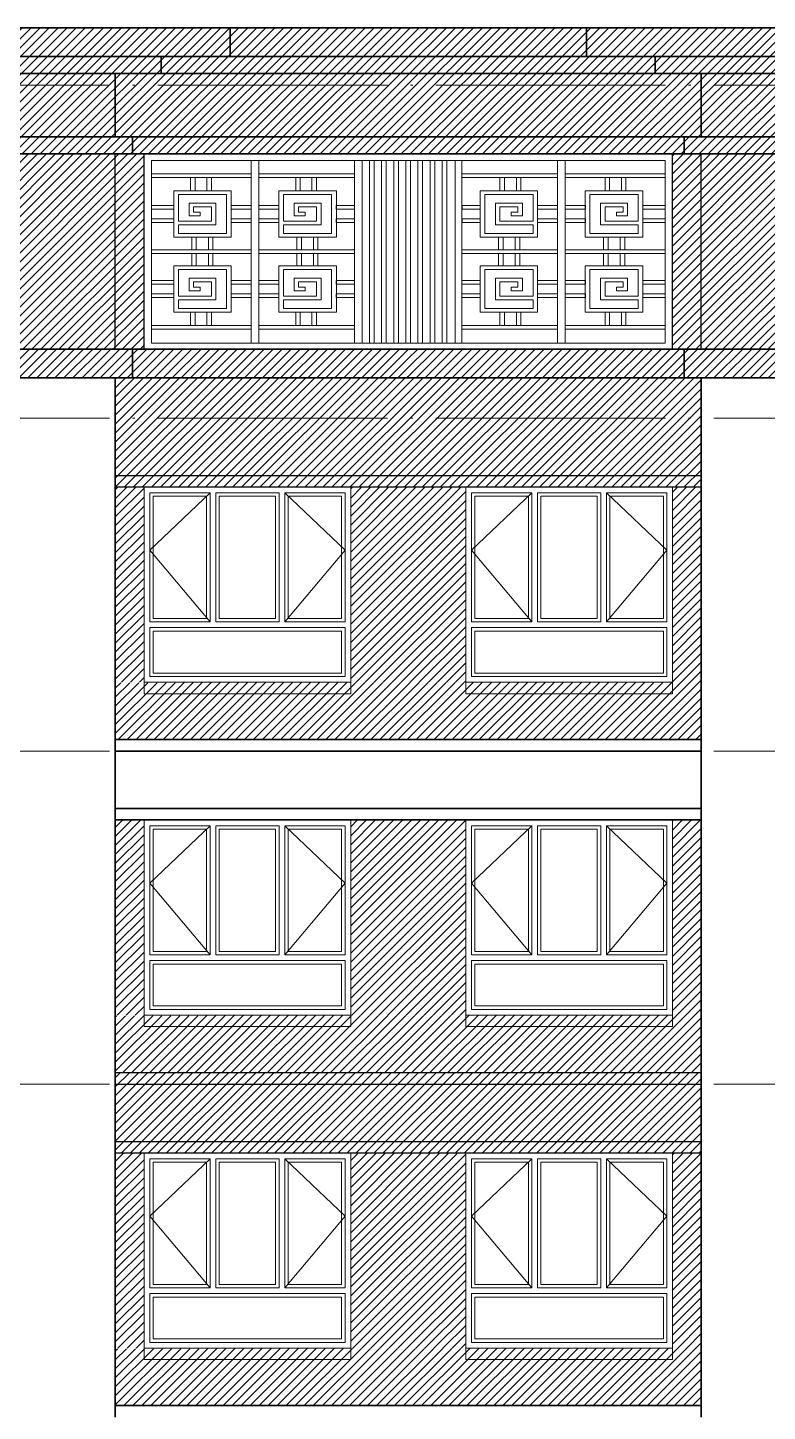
# Model space of a CAD drawing. Extents: x 27938 to 725830, y -209821 to 1628073.
# Drawn here: x 296204 to 302642, y 137999 to 150049 of the extents above; entities that cross this region are included whole.
import ezdxf

# ---------------------------------------------------------------- set-up
doc = ezdxf.new("R2010")
doc.units = 0
doc.header["$LTSCALE"] = 1000
doc.header["$MEASUREMENT"] = 0
doc.linetypes.add('DOTE', pattern=[2.42, 2, -0.2, 0.02, -0.2])
doc.layers.add('3-剖面填充（细）', color=250, linetype='Continuous')
for name, color, linetype, lineweight in [('DOTE', 19, 'DOTE', 9), ('WINDOW', 144, 'Continuous', 15), ('立面-中轮廓线', 213, 'Continuous', 35), ('立面-普通轮廓', 7, 'Continuous', 18), ('立面-窗开启线', 250, 'Continuous', 13)]:
    doc.layers.add(name, color=color, linetype=linetype, lineweight=lineweight)
pattern_1 = [(45, (-259660.754, -2900), (-39.2886205, 39.2886205), [])]
pattern_2 = [(45, (-146099.993, 99772.64), (-39.2886205, 39.2886205), [])]
pattern_3 = [(45, (-148899.997, 103772.64), (-39.2886205, 39.2886205), [])]
pattern_4 = [(45, (-148049.997, 100972.64), (-39.2886205, 39.2886205), [])]

# ---------------------------------------------------------------- blocks, each defined once
blk = doc.blocks.new('HFHFHFDVD')
at = {"layer": '3-剖面填充（细）'}
h = blk.add_hatch(dxfattribs=at)
h.set_pattern_fill('ANSI31', color=256, scale=35)
h.set_pattern_definition(pattern_1)
edge = h.paths.add_edge_path()
edge.add_line((183406, 43376), (183406, 41676))
edge.add_line((183406, 41676), (183656, 41676))
edge.add_line((183656, 41676), (183656, 43376))
edge.add_line((183656, 43376), (183406, 43376))
h = blk.add_hatch(dxfattribs=at)
h.set_pattern_fill('ANSI31', color=256, scale=35)
h.set_pattern_definition(pattern_1)
h.paths.add_polyline_path([(185456, 41676), (186456, 41676), (186456, 43376), (185456, 43376)])
h = blk.add_hatch(dxfattribs=at)
h.set_pattern_fill('ANSI31', color=256, scale=35)
h.set_pattern_definition(pattern_1)
edge = h.paths.add_edge_path()
edge.add_line((188256, 41676), (188506, 41676))
edge.add_line((188506, 41676), (188506, 43376))
edge.add_line((188506, 43376), (188256, 43376))
edge.add_line((188256, 43376), (188256, 41676))
h = blk.add_hatch(dxfattribs=at)
h.set_pattern_fill('ANSI31', color=256, scale=35)
h.set_pattern_definition(pattern_1)
edge = h.paths.add_edge_path()
edge.add_line((183406, 41676), (183406, 41176))
edge.add_line((183406, 41176), (188506, 41176))
edge.add_line((188506, 41176), (188506, 41676))
edge.add_line((188506, 41676), (183406, 41671))
blk = doc.blocks.new('A$C6BC36758')
at = {"layer": 'WINDOW'}
for points in [[(-1750, 1650), (-1225, 1650), (-1225, 525), (-1750, 525)], [(-1175, 1650), (-625, 1650), (-625, 525), (-1175, 525)], [(-50, 1650), (-575, 1650), (-575, 525), (-50, 525)], [(-1750, 475), (-50, 475), (-50, 50), (-1750, 50)]]:
    blk.add_lwpolyline(points, close=True, dxfattribs=at)
at = {"layer": 'WINDOW', "color": 250}
for points in [[(-1720, 1620), (-1255, 1620), (-1255, 555), (-1720, 555)], [(-1145, 1620), (-655, 1620), (-655, 555), (-1145, 555)], [(-80, 1620), (-545, 1620), (-545, 555), (-80, 555)], [(-1720, 445), (-80, 445), (-80, 80), (-1720, 80)]]:
    blk.add_lwpolyline(points, close=True, dxfattribs=at)
at = {"layer": '立面-普通轮廓'}
blk.add_lwpolyline([(-1800, 1700), (0, 1700), (0, 0), (-1800, 0)], close=True, dxfattribs=at)
at = {"layer": '立面-窗开启线', "color": 251, "ltscale": 0.5, "true_color": 0x636466}
for points in [[(-1225, 1650), (-1750, 1150), (-1225, 525)], [(-575, 1650), (-50, 1150), (-575, 525)]]:
    blk.add_lwpolyline(points, dxfattribs=at)
blk = doc.blocks.new('HGHFSFFESDDRG')
at = {"layer": '立面-中轮廓线'}
for p, q in [((183406, 43976), (183406, 41076)), ((188506, 43976), (188506, 41076))]:
    blk.add_line(p, q, dxfattribs=at)
at = {"layer": '立面-普通轮廓'}
for points in [[(185456, 41676), (183656, 41676), (183656, 41576), (185456, 41576)], [(185456, 41676), (185456, 41576)], [(186456, 41676), (188256, 41676), (188256, 41576), (186456, 41576)], [(186456, 41676), (186456, 41576)]]:
    blk.add_lwpolyline(points, dxfattribs=at)
for p in [(185456, 41676), (188256, 41676)]:
    blk.add_blockref('A$C6BC36758', p)
blk = doc.blocks.new('A$C67F57B5B')
at = {"layer": '立面-窗开启线', "color": 36, "ltscale": 0.5, "true_color": 0x88471b}
for p, q in [((0, 0), (4600, 0)), ((0, -1700), (0, 0)), ((65, -1647), (65, -58)), ((65, -58), (4535, -58)), ((934, -58), (934, -1647)), ((1000, -1647), (1000, -58)), ((1833, -58), (1833, -1647)), ((1899, -1647), (1899, -58)), ((2003, -57), (1963, -57)), ((1963, -57), (1963, -1647)), ((2003, -1647), (2003, -57)), ((2108, -57), (2068, -57)), ((2068, -57), (2068, -1647)), ((2108, -1647), (2108, -57)), ((2214, -57), (2174, -57)), ((2174, -57), (2174, -1647)), ((2214, -1647), (2214, -57)), ((2319, -57), (2279, -57)), ((2279, -57), (2279, -1647)), ((2319, -1647), (2319, -57)), ((2424, -57), (2384, -57)), ((2384, -57), (2384, -1647)), ((2424, -1647), (2424, -57)), ((2530, -57), (2490, -57)), ((2490, -57), (2490, -1647)), ((2530, -1647), (2530, -57)), ((2635, -57), (2595, -57)), ((2595, -57), (2595, -1647)), ((2645, -57), (2605, -57)), ((2635, -1647), (2635, -57)), ((2640, -57), (2700, -57)), ((2709, -58), (2709, -1647)), ((2767, -58), (2767, -1647)), ((3600, -1647), (3600, -58)), ((3666, -58), (3666, -1647)), ((4535, -1647), (4535, -58)), ((4600, -1700), (4600, 0)), ((934, -174), (65, -174)), ((65, -206), (934, -206)), ((405, -322), (405, -206)), ((444, -206), (444, -322)), ((548, -322), (548, -206)), ((587, -206), (587, -322)), ((1833, -174), (1000, -174)), ((1000, -206), (1833, -206)), ((1320, -322), (1320, -206)), ((1359, -206), (1359, -322)), ((1462, -322), (1462, -206)), ((1502, -206), (1502, -322)), ((2767, -174), (3600, -174)), ((3600, -206), (2767, -206)), ((3098, -206), (3098, -322)), ((3138, -322), (3138, -206)), ((3241, -206), (3241, -322)), ((3280, -322), (3280, -206)), ((3666, -174), (4535, -174)), ((4535, -206), (3666, -206)), ((4013, -206), (4013, -322)), ((4052, -322), (4052, -206)), ((4156, -206), (4156, -322)), ((4195, -322), (4195, -206)), ((759, -322), (259, -322)), ((259, -322), (259, -725)), ((299, -586), (299, -354)), ((719, -354), (299, -354)), ((719, -693), (719, -354)), ((759, -725), (759, -322)), ((1674, -322), (1174, -322)), ((1174, -322), (1174, -725)), ((1214, -586), (1214, -354)), ((1633, -354), (1214, -354)), ((1633, -693), (1633, -354)), ((1674, -725), (1674, -322)), ((2926, -322), (3426, -322)), ((2926, -725), (2926, -322)), ((2967, -354), (3386, -354)), ((2967, -693), (2967, -354)), ((3386, -586), (3386, -354)), ((3426, -322), (3426, -725)), ((3841, -322), (4341, -322)), ((3841, -725), (3841, -322)), ((3881, -354), (4301, -354)), ((3881, -693), (3881, -354)), ((4301, -586), (4301, -354)), ((4341, -322), (4341, -725)), ((259, -450), (65, -450)), ((65, -482), (259, -482)), ((626, -429), (392, -429)), ((392, -538), (392, -429)), ((587, -461), (430, -461)), ((430, -506), (430, -461)), ((587, -586), (587, -461)), ((626, -618), (626, -429)), ((758, -482), (758, -450)), ((758, -450), (934, -450)), ((934, -482), (758, -482)), ((1174, -450), (1000, -450)), ((1000, -482), (1174, -482)), ((1541, -429), (1306, -429)), ((1306, -538), (1306, -429)), ((1502, -461), (1345, -461)), ((1345, -506), (1345, -461)), ((1502, -586), (1502, -461)), ((1541, -618), (1541, -429)), ((1673, -482), (1673, -450)), ((1673, -450), (1831, -450)), ((1831, -482), (1673, -482)), ((1831, -450), (1831, -482)), ((2769, -450), (2769, -482)), ((2927, -450), (2769, -450)), ((2769, -482), (2927, -482)), ((2927, -482), (2927, -450)), ((3059, -429), (3294, -429)), ((3059, -618), (3059, -429)), ((3098, -461), (3255, -461)), ((3098, -586), (3098, -461)), ((3255, -506), (3255, -461)), ((3294, -538), (3294, -429)), ((3426, -450), (3600, -450)), ((3600, -482), (3426, -482)), ((3842, -450), (3666, -450)), ((3666, -482), (3842, -482)), ((3842, -482), (3842, -450)), ((3974, -429), (4208, -429)), ((3974, -618), (3974, -429)), ((4013, -461), (4170, -461)), ((4013, -586), (4013, -461)), ((4170, -506), (4170, -461)), ((4208, -538), (4208, -429)), ((4341, -450), (4535, -450)), ((4535, -482), (4341, -482)), ((259, -566), (65, -566)), ((65, -598), (259, -598)), ((587, -586), (299, -586)), ((488, -538), (392, -538)), ((488, -506), (430, -506)), ((488, -538), (488, -506)), ((758, -598), (758, -566)), ((758, -566), (934, -566)), ((934, -598), (758, -598)), ((1174, -566), (1000, -566)), ((1000, -598), (1174, -598)), ((1502, -586), (1214, -586)), ((1403, -538), (1306, -538)), ((1403, -506), (1345, -506)), ((1403, -538), (1403, -506)), ((1673, -598), (1673, -566)), ((1673, -566), (1831, -566)), ((1831, -598), (1673, -598)), ((1831, -566), (1831, -598)), ((2769, -566), (2769, -598)), ((2927, -566), (2769, -566)), ((2769, -598), (2927, -598)), ((2927, -598), (2927, -566)), ((3098, -586), (3386, -586)), ((3197, -538), (3197, -506)), ((3197, -506), (3255, -506)), ((3197, -538), (3294, -538)), ((3426, -566), (3600, -566)), ((3600, -598), (3426, -598)), ((3842, -566), (3666, -566)), ((3666, -598), (3842, -598)), ((3842, -598), (3842, -566)), ((4013, -586), (4301, -586)), ((4112, -538), (4112, -506)), ((4112, -506), (4170, -506)), ((4112, -538), (4208, -538)), ((4341, -566), (4535, -566)), ((4535, -598), (4341, -598)), ((626, -618), (299, -618)), ((299, -693), (299, -618)), ((719, -693), (299, -693)), ((1541, -618), (1214, -618)), ((1214, -693), (1214, -618)), ((1633, -693), (1214, -693)), ((2967, -693), (3386, -693)), ((3059, -618), (3386, -618)), ((3386, -693), (3386, -618)), ((3881, -693), (4301, -693)), ((3974, -618), (4301, -618)), ((4301, -693), (4301, -618)), ((934, -834), (65, -834)), ((259, -725), (759, -725)), ((415, -725), (415, -834)), ((455, -834), (455, -725)), ((560, -725), (560, -834)), ((600, -834), (600, -725)), ((1833, -834), (1000, -834)), ((1174, -725), (1674, -725)), ((1330, -725), (1330, -834)), ((1370, -834), (1370, -725)), ((1475, -725), (1475, -834)), ((1514, -834), (1514, -725)), ((2767, -834), (3600, -834)), ((3426, -725), (2926, -725)), ((3086, -834), (3086, -725)), ((3125, -725), (3125, -834)), ((3230, -834), (3230, -725)), ((3270, -725), (3270, -834)), ((3666, -834), (4535, -834)), ((4341, -725), (3841, -725)), ((4000, -834), (4000, -725)), ((4040, -725), (4040, -834)), ((4145, -834), (4145, -725)), ((4185, -725), (4185, -834)), ((65, -866), (934, -866)), ((415, -975), (415, -866)), ((455, -866), (455, -975)), ((560, -975), (560, -866)), ((600, -866), (600, -975)), ((1000, -866), (1833, -866)), ((1330, -975), (1330, -866)), ((1370, -866), (1370, -975)), ((1475, -975), (1475, -866)), ((1514, -866), (1514, -975)), ((3600, -866), (2767, -866)), ((3086, -866), (3086, -975)), ((3125, -975), (3125, -866)), ((3230, -866), (3230, -975)), ((3270, -975), (3270, -866)), ((4535, -866), (3666, -866)), ((4000, -866), (4000, -975)), ((4040, -975), (4040, -866)), ((4145, -866), (4145, -975)), ((4185, -975), (4185, -866)), ((759, -975), (259, -975)), ((259, -975), (259, -1378)), ((299, -1239), (299, -1007)), ((719, -1007), (299, -1007)), ((626, -1082), (392, -1082)), ((392, -1191), (392, -1082)), ((626, -1271), (626, -1082)), ((719, -1346), (719, -1007)), ((759, -1378), (759, -975)), ((1674, -975), (1174, -975)), ((1174, -975), (1174, -1378)), ((1214, -1239), (1214, -1007)), ((1633, -1007), (1214, -1007)), ((1541, -1082), (1306, -1082)), ((1306, -1191), (1306, -1082)), ((1541, -1271), (1541, -1082)), ((1633, -1346), (1633, -1007)), ((1674, -1378), (1674, -975)), ((2926, -975), (3426, -975)), ((2926, -1378), (2926, -975)), ((2967, -1007), (3386, -1007)), ((2967, -1346), (2967, -1007)), ((3059, -1082), (3294, -1082)), ((3059, -1271), (3059, -1082)), ((3294, -1191), (3294, -1082)), ((3386, -1239), (3386, -1007)), ((3426, -975), (3426, -1378)), ((3841, -975), (4341, -975)), ((3841, -1378), (3841, -975)), ((3881, -1007), (4301, -1007)), ((3881, -1346), (3881, -1007)), ((3974, -1082), (4208, -1082)), ((3974, -1271), (3974, -1082)), ((4208, -1191), (4208, -1082)), ((4301, -1239), (4301, -1007)), ((4341, -975), (4341, -1378)), ((259, -1103), (65, -1103)), ((65, -1135), (259, -1135)), ((488, -1191), (392, -1191)), ((587, -1114), (430, -1114)), ((430, -1159), (430, -1114)), ((488, -1159), (430, -1159)), ((488, -1191), (488, -1159)), ((587, -1239), (587, -1114)), ((758, -1135), (758, -1103)), ((758, -1103), (934, -1103)), ((934, -1135), (758, -1135)), ((1174, -1103), (1000, -1103)), ((1000, -1135), (1174, -1135)), ((1403, -1191), (1306, -1191)), ((1502, -1114), (1345, -1114)), ((1345, -1159), (1345, -1114)), ((1403, -1159), (1345, -1159)), ((1403, -1191), (1403, -1159)), ((1502, -1239), (1502, -1114)), ((1673, -1135), (1673, -1103)), ((1673, -1103), (1831, -1103)), ((1831, -1135), (1673, -1135)), ((2927, -1103), (2769, -1103)), ((2769, -1135), (2927, -1135)), ((2927, -1135), (2927, -1103)), ((3098, -1114), (3255, -1114)), ((3098, -1239), (3098, -1114)), ((3197, -1191), (3197, -1159)), ((3197, -1159), (3255, -1159)), ((3197, -1191), (3294, -1191)), ((3255, -1159), (3255, -1114)), ((3426, -1103), (3600, -1103)), ((3600, -1135), (3426, -1135)), ((3842, -1103), (3666, -1103)), ((3666, -1135), (3842, -1135)), ((3842, -1135), (3842, -1103)), ((4013, -1114), (4170, -1114)), ((4013, -1239), (4013, -1114)), ((4112, -1191), (4112, -1159)), ((4112, -1159), (4170, -1159)), ((4112, -1191), (4208, -1191)), ((4170, -1159), (4170, -1114)), ((4341, -1103), (4535, -1103)), ((4535, -1135), (4341, -1135)), ((259, -1219), (65, -1219)), ((65, -1251), (259, -1251)), ((587, -1239), (299, -1239)), ((626, -1271), (299, -1271)), ((299, -1346), (299, -1271)), ((758, -1251), (758, -1219)), ((758, -1219), (934, -1219)), ((934, -1251), (758, -1251)), ((1174, -1219), (1000, -1219)), ((1000, -1251), (1174, -1251)), ((1502, -1239), (1214, -1239)), ((1541, -1271), (1214, -1271)), ((1214, -1346), (1214, -1271)), ((1673, -1251), (1673, -1219)), ((1673, -1219), (1831, -1219)), ((1831, -1251), (1673, -1251)), ((2927, -1219), (2769, -1219)), ((2769, -1251), (2927, -1251)), ((2927, -1251), (2927, -1219)), ((3059, -1271), (3386, -1271)), ((3098, -1239), (3386, -1239)), ((3386, -1346), (3386, -1271)), ((3426, -1219), (3600, -1219)), ((3600, -1251), (3426, -1251)), ((3842, -1219), (3666, -1219)), ((3666, -1251), (3842, -1251)), ((3842, -1251), (3842, -1219)), ((3974, -1271), (4301, -1271)), ((4013, -1239), (4301, -1239)), ((4301, -1346), (4301, -1271)), ((4341, -1219), (4535, -1219)), ((4535, -1251), (4341, -1251)), ((259, -1378), (759, -1378)), ((719, -1346), (299, -1346)), ((405, -1378), (405, -1494)), ((444, -1494), (444, -1378)), ((548, -1378), (548, -1494)), ((587, -1494), (587, -1378)), ((1174, -1378), (1674, -1378)), ((1633, -1346), (1214, -1346)), ((1320, -1378), (1320, -1494)), ((1359, -1494), (1359, -1378)), ((1462, -1378), (1462, -1494)), ((1502, -1494), (1502, -1378)), ((3426, -1378), (2926, -1378)), ((2967, -1346), (3386, -1346)), ((3098, -1494), (3098, -1378)), ((3138, -1378), (3138, -1494)), ((3241, -1494), (3241, -1378)), ((3280, -1378), (3280, -1494)), ((4341, -1378), (3841, -1378)), ((3881, -1346), (4301, -1346)), ((4013, -1494), (4013, -1378)), ((4052, -1378), (4052, -1494)), ((4156, -1494), (4156, -1378)), ((4195, -1378), (4195, -1494)), ((65, -1494), (934, -1494)), ((934, -1526), (65, -1526)), ((1000, -1494), (1833, -1494)), ((1833, -1526), (1000, -1526)), ((3600, -1494), (2767, -1494)), ((2767, -1526), (3600, -1526)), ((4535, -1494), (3666, -1494)), ((3666, -1526), (4535, -1526)), ((4535, -1647), (65, -1647)), ((0, -1700), (4600, -1700))]:
    blk.add_line(p, q, dxfattribs=at)

msp = doc.modelspace()

# ---------------------------------------------------------------- hatches: boundary and pattern name
at = {"layer": '3-剖面填充（细）'}
h = msp.add_hatch(dxfattribs=at)
h.set_pattern_fill('ANSI31', color=256, scale=35)
h.set_pattern_definition(pattern_3)
h.paths.add_polyline_path([(299516.6, 148948.6), (299516.6, 150048.6), (273666.6, 150048.6), (273666.6, 149798.6), (274266.6, 149798.6), (274266.6, 149648.6), (274666.6, 149648.6), (274666.6, 149098.6), (274516.6, 149098.6), (274516.6, 148948.6)])
h = msp.add_hatch(dxfattribs=at)
h.set_pattern_fill('ANSI31', color=256, scale=35)
h.set_pattern_definition(pattern_3)
h.paths.add_polyline_path([(299516.6, 148948.6), (299516.6, 150048.6), (325366.6, 150048.6), (325366.6, 149798.6), (324766.6, 149798.6), (324766.6, 149648.6), (324366.6, 149648.6), (324366.6, 149098.6), (324516.6, 149098.6), (324516.6, 148948.6)])
h = msp.add_hatch(dxfattribs=at)
h.set_pattern_fill('ANSI31', color=256, scale=35)
h.set_pattern_definition([(45, (-126749.997, 102372.64), (-39.2886205, 39.2886205), [])])
h.paths.add_polyline_path([(297216.6, 147248.6), (297216.6, 148948.6), (295816.6, 148948.6), (295816.6, 147248.6)])
h = msp.add_hatch(dxfattribs=at)
h.set_pattern_fill('ANSI31', color=256, scale=35)
h.set_pattern_definition([(45, (-120499.984, 102372.64), (-39.2886205, 39.2886205), [])])
h.paths.add_polyline_path([(303216.6, 147248.6), (303216.6, 148948.6), (301816.6, 148948.6), (301816.6, 147248.6)])
h = msp.add_hatch(dxfattribs=at)
h.set_pattern_fill('ANSI31', color=256, scale=35)
h.set_pattern_definition(pattern_4)
h.paths.add_polyline_path([(299516.6, 146998.6), (299516.6, 147248.6), (274516.6, 147248.6), (274516.6, 146998.6)])
h = msp.add_hatch(dxfattribs=at)
h.set_pattern_fill('ANSI31', color=256, scale=35)
h.set_pattern_definition(pattern_4)
h.paths.add_polyline_path([(299516.6, 146998.6), (299516.6, 147248.6), (324516.6, 147248.6), (324516.6, 146998.6)])
h = msp.add_hatch(dxfattribs=at)
h.set_pattern_fill('ANSI31', color=256, scale=35)
h.set_pattern_definition([(45, (-146100.01, 91072.64), (-39.2886205, 39.2886205), [])])
h.paths.add_polyline_path([(296966.6, 146048.6), (302066.6, 146048.6), (302066.6, 146998.6), (296966.6, 146998.6)])
h = msp.add_hatch(dxfattribs=at)
h.set_pattern_fill('ANSI31', color=256, scale=35)
h.set_pattern_definition(pattern_2)
edge = h.paths.add_edge_path()
edge.add_line((296966.6, 146048.6), (296966.6, 144348.6))
edge.add_line((296966.6, 144348.6), (297216.6, 144348.6))
edge.add_line((297216.6, 144348.6), (297216.6, 146048.6))
edge.add_line((297216.6, 146048.6), (296966.6, 146048.6))
h = msp.add_hatch(dxfattribs=at)
h.set_pattern_fill('ANSI31', color=256, scale=35)
h.set_pattern_definition(pattern_2)
h.paths.add_polyline_path([(299016.6, 144348.6), (300016.6, 144348.6), (300016.6, 146048.6), (299016.6, 146048.6)])
h = msp.add_hatch(dxfattribs=at)
h.set_pattern_fill('ANSI31', color=256, scale=35)
h.set_pattern_definition(pattern_2)
edge = h.paths.add_edge_path()
edge.add_line((301816.6, 144348.6), (302066.6, 144348.6))
edge.add_line((302066.6, 144348.6), (302066.6, 146048.6))
edge.add_line((302066.6, 146048.6), (301816.6, 146048.6))
edge.add_line((301816.6, 146048.6), (301816.6, 144348.6))
h = msp.add_hatch(dxfattribs=at)
h.set_pattern_fill('ANSI31', color=256, scale=35)
h.set_pattern_definition(pattern_2)
edge = h.paths.add_edge_path()
edge.add_line((296966.6, 144348.6), (296966.6, 143848.6))
edge.add_line((296966.6, 143848.6), (302066.6, 143848.6))
edge.add_line((302066.6, 143848.6), (302066.6, 144348.6))
edge.add_line((302066.6, 144348.6), (296966.6, 144343.9))
h = msp.add_hatch(dxfattribs=at)
h.set_pattern_fill('ANSI31', color=256, scale=35)
h.set_pattern_definition([(45, (-146099.997, 105572.64), (-39.2886205, 39.2886205), [])])
h.paths.add_polyline_path([(296966.6, 140248.6), (302066.6, 140248.6), (302066.6, 140948.6), (296966.6, 140948.6)])

# ---------------------------------------------------------------- linework, layer by layer
at = {"color": 7}
for p, q in [((296966.6, 147248.6), (296966.6, 148948.6)), ((297216.6, 147248.6), (297216.6, 148948.6)), ((301816.6, 147248.6), (301816.6, 148948.6)), ((302066.6, 147248.6), (302066.6, 148948.6)), ((296966.6, 146148.6), (302066.6, 146148.6)), ((296966.6, 146048.6), (302066.6, 146048.6)), ((296966.6, 140948.6), (302066.6, 140948.6)), ((296966.6, 140848.6), (302066.6, 140848.6)), ((296966.6, 140348.6), (302066.6, 140348.6)), ((296966.6, 140248.6), (302066.6, 140248.6))]:
    msp.add_line(p, q, dxfattribs=at)
at = {"layer": 'DOTE', "linetype": 'DOTE'}
for p, q in [((270716.6, 149548.6), (328516.6, 149548.6)), ((270716.6, 146648.6), (328516.6, 146648.6)), ((270716.6, 146648.6), (328516.6, 146648.6)), ((270716.6, 143748.6), (328516.6, 143748.6)), ((270716.6, 140848.6), (328516.6, 140848.6))]:
    msp.add_line(p, q, dxfattribs=at)
at = {"layer": '立面-中轮廓线', "color": 2}
for p, q in [((274666.6, 150048.6), (299516.6, 150048.6)), ((324366.6, 150048.6), (299516.6, 150048.6)), ((274266.6, 149798.6), (299516.6, 149798.6)), ((324766.6, 149798.6), (299516.6, 149798.6)), ((274666.6, 149648.6), (299516.6, 149648.6)), ((324366.6, 149648.6), (299516.6, 149648.6)), ((274666.6, 149098.6), (299516.6, 149098.6)), ((324366.6, 149098.6), (299516.6, 149098.6)), ((274666.6, 148948.6), (299516.6, 148948.6)), ((324366.6, 148948.6), (299516.6, 148948.6)), ((274716.6, 147248.6), (299566.6, 147248.6)), ((324366.6, 147248.6), (299516.6, 147248.6)), ((274666.6, 146998.6), (299516.6, 146998.6)), ((324366.6, 146998.6), (299516.6, 146998.6))]:
    msp.add_line(p, q, dxfattribs=at)
at = {"layer": '立面-中轮廓线'}
for p, q in [((296966.6, 146998.6), (296966.6, 143748.6)), ((302066.6, 146998.6), (302066.6, 143748.6)), ((296966.6, 143848.6), (302066.6, 143848.6)), ((296966.6, 143748.6), (296966.6, 140848.6)), ((296966.6, 143748.6), (302066.6, 143748.6)), ((302066.6, 143748.6), (302066.6, 140848.6)), ((296966.6, 143248.6), (302066.6, 143248.6)), ((296966.6, 143148.6), (302066.6, 143148.6)), ((296966.6, 138048.6), (302066.6, 138048.6))]:
    msp.add_line(p, q, dxfattribs=at)
at = {"layer": '立面-中轮廓线', "color": 2}
for points in [[(296966.6, 150048.6), (297966.6, 150048.6), (297966.6, 149798.6), (297366.6, 149798.6), (297366.6, 149648.6), (296966.6, 149648.6), (296966.6, 149098.6), (297116.6, 149098.6), (297116.6, 148948.6), (296966.6, 148948.6)], [(302066.6, 150048.6), (301066.6, 150048.6), (301066.6, 149798.6), (301666.6, 149798.6), (301666.6, 149648.6), (302066.6, 149648.6), (302066.6, 149098.6), (301916.6, 149098.6), (301916.6, 148948.6), (302066.6, 148948.6)], [(296966.6, 147248.6), (297116.6, 147248.6), (297116.6, 146998.6), (296966.6, 146998.6)], [(302066.6, 147248.6), (301916.6, 147248.6), (301916.6, 146998.6), (302066.6, 146998.6)]]:
    msp.add_lwpolyline(points, dxfattribs=at)
at = {"layer": '立面-普通轮廓'}
for points in [[(299016.6, 144348.6), (297216.6, 144348.6), (297216.6, 144248.6), (299016.6, 144248.6)], [(299016.6, 144348.6), (299016.6, 144248.6)], [(300016.6, 144348.6), (301816.6, 144348.6), (301816.6, 144248.6), (300016.6, 144248.6)], [(300016.6, 144348.6), (300016.6, 144248.6)], [(299016.6, 141448.6), (297216.6, 141448.6), (297216.6, 141348.6), (299016.6, 141348.6)], [(299016.6, 141448.6), (299016.6, 141348.6)], [(300016.6, 141448.6), (301816.6, 141448.6), (301816.6, 141348.6), (300016.6, 141348.6)], [(300016.6, 141448.6), (300016.6, 141348.6)]]:
    msp.add_lwpolyline(points, dxfattribs=at)

# ---------------------------------------------------------------- block references
for name, p in [('A$C67F57B5B', (297216.6, 148948.6)), ('A$C6BC36758', (299016.6, 144348.6)), ('A$C6BC36758', (301816.6, 144348.6)), ('HFHFHFDVD', (113560.8, 99772.6)), ('A$C6BC36758', (299016.6, 141448.6)), ('A$C6BC36758', (301816.6, 141448.6)), ('HGHFSFFESDDRG', (113560.8, 96872.6)), ('HFHFHFDVD', (113560.8, 96872.6))]:
    msp.add_blockref(name, p)

doc.saveas('drawing.dxf')
